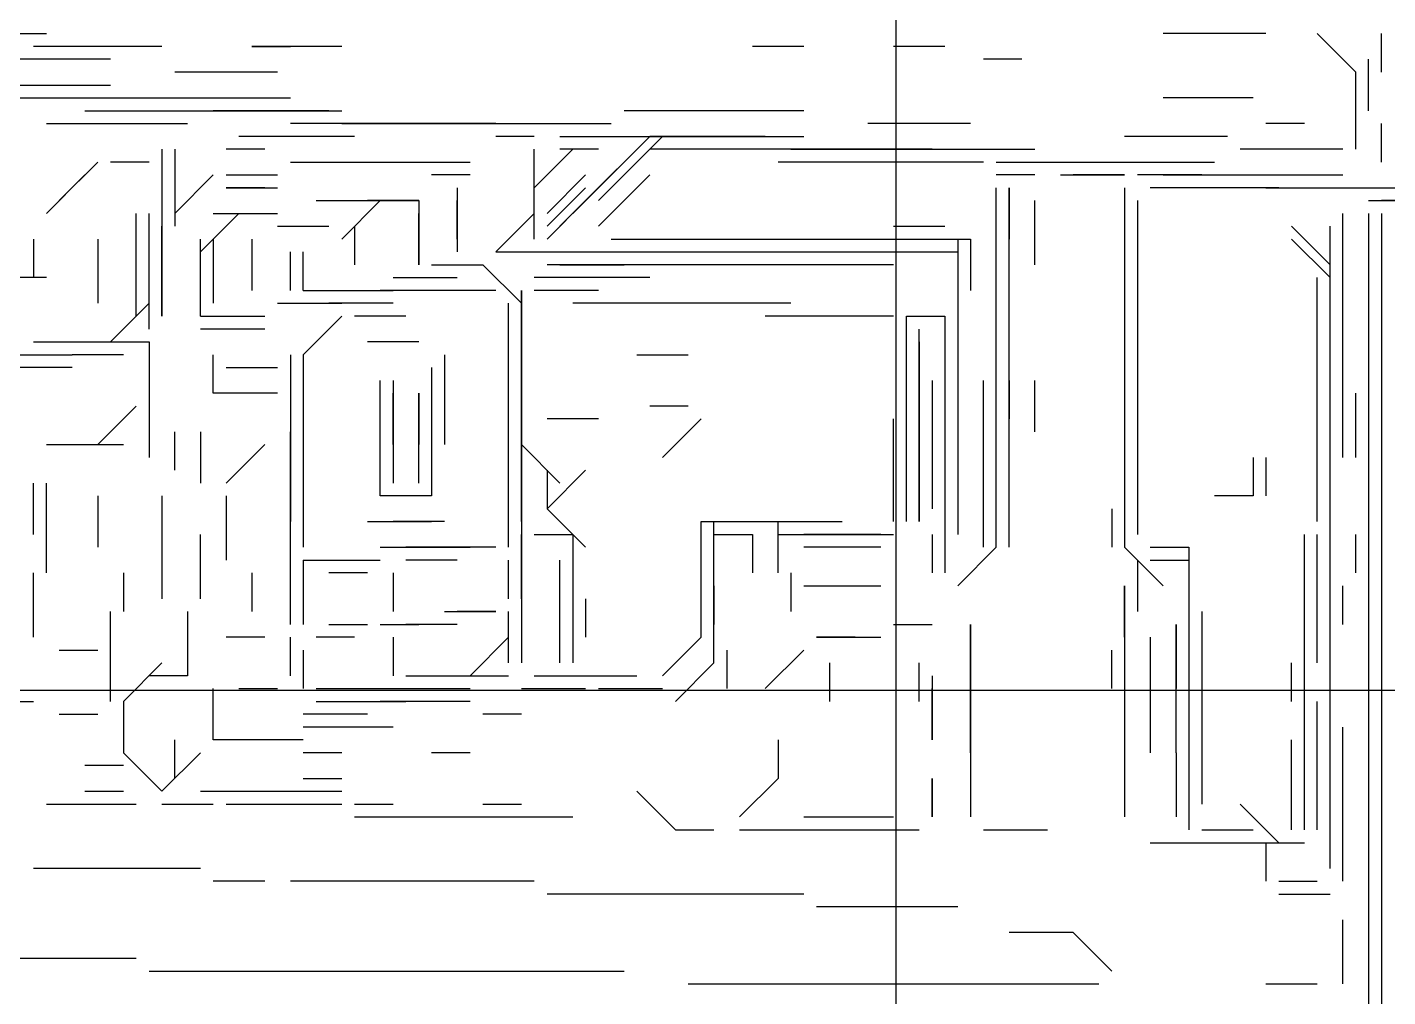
# Model space of a CAD drawing. Extents: x 34 to 168, y 38 to 138.
# Drawn here: x 83.72 to 101.38, y 64.02 to 76.6 of the extents above; entities that cross this region are included whole.
import ezdxf

# ---------------------------------------------------------------- set-up
doc = ezdxf.new("R2010")
doc.units = 0
doc.layers.add('STRUCTURE', color=1, linetype='CONTINUOUS')

msp = doc.modelspace()

# ---------------------------------------------------------------- linework, layer by layer
for p, q in [((83.467, 76.5203), (83.967, 76.5203)), ((99.8003, 76.5203), (98.467, 76.5203)), ((100.967, 76.0203), (100.467, 76.5203)), ((101.3003, 76.0203), (101.3003, 76.5203)), ((85.467, 76.3536), (83.8003, 76.3536)), ((87.8003, 76.3536), (86.6337, 76.3536)), ((86.6337, 76.3536), (87.1337, 76.3536)), ((93.8003, 76.3536), (93.1337, 76.3536)), ((93.8003, 76.3536), (93.1337, 76.3536)), ((93.8003, 76.3536), (93.1337, 76.3536)), ((93.8003, 76.3536), (93.1337, 76.3536)), ((93.8003, 76.3536), (93.1337, 76.3536)), ((93.8003, 76.3536), (93.1337, 76.3536)), ((95.6337, 76.3536), (94.967, 76.3536)), ((95.6337, 76.3536), (94.967, 76.3536)), ((95.6337, 76.3536), (94.967, 76.3536)), ((95.6337, 76.3536), (94.967, 76.3536)), ((95.6337, 76.3536), (94.967, 76.3536)), ((95.6337, 76.3536), (94.967, 76.3536)), ((84.8003, 76.187), (82.467, 76.187)), ((96.6337, 76.187), (96.1337, 76.187)), ((96.6337, 76.187), (96.1337, 76.187)), ((96.6337, 76.187), (96.1337, 76.187)), ((96.6337, 76.187), (96.1337, 76.187)), ((96.6337, 76.187), (96.1337, 76.187)), ((96.6337, 76.187), (96.1337, 76.187)), ((101.1337, 75.5203), (101.1337, 76.187)), ((101.1337, 75.5203), (101.1337, 76.187)), ((86.967, 76.0203), (85.6337, 76.0203)), ((100.967, 75.0203), (100.967, 76.0203)), ((82.467, 75.8536), (84.8003, 75.8536)), ((82.3003, 75.687), (84.3003, 75.687)), ((82.467, 75.687), (84.467, 75.687)), ((82.467, 75.687), (84.467, 75.687)), ((82.6337, 75.687), (84.8003, 75.687)), ((82.967, 75.687), (84.967, 75.687)), ((83.3003, 75.687), (85.6337, 75.687)), ((83.3003, 75.687), (85.6337, 75.687)), ((83.3003, 75.687), (85.6337, 75.687)), ((83.3003, 75.687), (85.6337, 75.687)), ((83.3003, 75.687), (85.6337, 75.687)), ((83.3003, 75.687), (85.6337, 75.687)), ((83.967, 75.687), (87.1337, 75.687)), ((85.6337, 75.687), (86.967, 75.687)), ((99.6337, 75.687), (98.467, 75.687)), ((99.6337, 75.687), (98.467, 75.687)), ((99.6337, 75.687), (98.467, 75.687)), ((99.6337, 75.687), (98.467, 75.687)), ((99.6337, 75.687), (98.467, 75.687)), ((99.6337, 75.687), (98.467, 75.687)), ((84.467, 75.5203), (86.967, 75.5203)), ((84.6337, 75.5203), (87.1337, 75.5203)), ((84.6337, 75.5203), (87.1337, 75.5203)), ((84.967, 75.5203), (87.1337, 75.5203)), ((85.1337, 75.5203), (87.6337, 75.5203)), ((85.8003, 75.5203), (86.3003, 75.5203)), ((85.8003, 75.5203), (86.3003, 75.5203)), ((85.8003, 75.5203), (86.3003, 75.5203)), ((85.8003, 75.5203), (86.3003, 75.5203)), ((85.8003, 75.5203), (86.3003, 75.5203)), ((85.8003, 75.5203), (86.3003, 75.5203)), ((86.967, 75.5203), (86.1337, 75.5203)), ((87.1337, 75.5203), (86.1337, 75.5203)), ((86.967, 75.5203), (86.1337, 75.5203)), ((87.1337, 75.5203), (86.1337, 75.5203)), ((87.1337, 75.5203), (86.1337, 75.5203)), ((87.6337, 75.5203), (86.1337, 75.5203)), ((87.1337, 75.5203), (86.1337, 75.5203)), ((86.967, 75.5203), (86.1337, 75.5203)), ((86.967, 75.5203), (86.1337, 75.5203)), ((87.1337, 75.5203), (86.1337, 75.5203)), ((86.8003, 75.5203), (86.3003, 75.5203)), ((86.6337, 75.5203), (87.6337, 75.5203)), ((86.6337, 75.5203), (87.6337, 75.5203)), ((86.6337, 75.5203), (87.6337, 75.5203)), ((86.6337, 75.5203), (87.6337, 75.5203)), ((86.6337, 75.5203), (87.6337, 75.5203)), ((86.6337, 75.5203), (87.6337, 75.5203)), ((87.3003, 75.5203), (87.8003, 75.5203)), ((92.967, 75.5203), (91.467, 75.5203)), ((93.8003, 75.5203), (92.1337, 75.5203)), ((83.967, 75.3536), (85.8003, 75.3536)), ((89.467, 75.3536), (87.1337, 75.3536)), ((89.3003, 75.3536), (87.1337, 75.3536)), ((89.6337, 75.3536), (87.3003, 75.3536)), ((89.6337, 75.3536), (87.3003, 75.3536)), ((89.6337, 75.3536), (87.3003, 75.3536)), ((87.8003, 75.3536), (91.3003, 75.3536)), ((87.8003, 75.3536), (91.3003, 75.3536)), ((87.8003, 75.3536), (91.3003, 75.3536)), ((89.6337, 75.3536), (87.8003, 75.3536)), ((87.8003, 75.3536), (91.1337, 75.3536)), ((89.8003, 75.3536), (87.8003, 75.3536)), ((87.8003, 75.3536), (91.3003, 75.3536)), ((87.8003, 75.3536), (91.3003, 75.3536)), ((87.8003, 75.3536), (91.3003, 75.3536)), ((89.6337, 75.3536), (87.8003, 75.3536)), ((89.8003, 75.3536), (87.967, 75.3536)), ((87.967, 75.3536), (90.467, 75.3536)), ((89.8003, 75.3536), (87.967, 75.3536)), ((87.967, 75.3536), (90.6337, 75.3536)), ((89.8003, 75.3536), (87.967, 75.3536)), ((87.967, 75.3536), (90.467, 75.3536)), ((88.1337, 75.3536), (89.8003, 75.3536)), ((89.8003, 75.3536), (88.3003, 75.3536)), ((88.3003, 75.3536), (90.3003, 75.3536)), ((95.967, 75.3536), (94.6337, 75.3536)), ((95.8003, 75.3536), (95.1337, 75.3536)), ((100.3003, 75.3536), (99.8003, 75.3536)), ((100.3003, 75.3536), (99.8003, 75.3536)), ((100.3003, 75.3536), (99.8003, 75.3536)), ((100.3003, 75.3536), (99.8003, 75.3536)), ((100.3003, 75.3536), (99.8003, 75.3536)), ((100.3003, 75.3536), (99.8003, 75.3536)), ((101.3003, 74.8536), (101.3003, 75.3536)), ((86.967, 75.187), (86.467, 75.187)), ((87.967, 75.187), (86.967, 75.187)), ((90.3003, 75.187), (89.8003, 75.187)), ((90.6337, 75.187), (93.3003, 75.187)), ((90.6337, 75.187), (93.467, 75.187)), ((90.6337, 75.187), (93.467, 75.187)), ((91.8003, 75.187), (90.8003, 74.187)), ((91.8003, 75.187), (90.967, 74.3536)), ((91.8003, 75.187), (90.967, 74.3536)), ((91.8003, 75.187), (90.967, 74.3536)), ((91.8003, 75.187), (91.1337, 74.5203)), ((91.967, 75.187), (91.1337, 74.3536)), ((91.3003, 75.187), (93.6337, 75.187)), ((91.3003, 75.187), (93.6337, 75.187)), ((91.467, 75.187), (93.8003, 75.187)), ((91.467, 75.187), (93.8003, 75.187)), ((91.467, 75.187), (93.8003, 75.187)), ((91.467, 75.187), (93.8003, 75.187)), ((91.467, 75.187), (93.8003, 75.187)), ((91.467, 75.187), (93.8003, 75.187)), ((91.467, 75.187), (93.8003, 75.187)), ((91.467, 75.187), (92.967, 75.187)), ((93.3003, 75.187), (91.8003, 75.187)), ((93.3003, 75.187), (91.8003, 75.187)), ((93.3003, 75.187), (91.8003, 75.187)), ((93.1337, 75.187), (91.8003, 75.187)), ((93.3003, 75.187), (91.8003, 75.187)), ((92.8003, 75.187), (91.967, 75.187)), ((92.8003, 75.187), (91.967, 75.187)), ((92.6337, 75.187), (91.967, 75.187)), ((99.3003, 75.187), (97.967, 75.187)), ((98.967, 75.187), (98.467, 75.187)), ((85.467, 75.0203), (85.467, 72.8536)), ((85.467, 75.0203), (85.467, 74.187)), ((85.467, 75.0203), (85.467, 72.8536)), ((85.467, 75.0203), (85.467, 72.8536)), ((85.467, 75.0203), (85.467, 72.8536)), ((85.467, 75.0203), (85.467, 73.0203)), ((85.467, 75.0203), (85.467, 73.0203)), ((85.467, 75.0203), (85.467, 74.187)), ((85.6337, 75.0203), (85.6337, 74.0203)), ((86.8003, 75.0203), (86.3003, 75.0203)), ((90.3003, 74.187), (90.3003, 75.0203)), ((90.8003, 75.0203), (90.3003, 74.5203)), ((90.3003, 74.0203), (90.3003, 75.0203)), ((90.8003, 75.0203), (90.3003, 74.5203)), ((91.1337, 75.0203), (90.6337, 75.0203)), ((91.8003, 75.0203), (91.1337, 74.3536)), ((91.8003, 75.0203), (91.1337, 74.3536)), ((94.1337, 75.0203), (91.8003, 75.0203)), ((93.1337, 75.0203), (92.1337, 75.0203)), ((94.8003, 75.0203), (92.8003, 75.0203)), ((94.967, 75.0203), (92.967, 75.0203)), ((94.967, 75.0203), (92.967, 75.0203)), ((94.967, 75.0203), (92.967, 75.0203)), ((95.1337, 75.0203), (93.3003, 75.0203)), ((95.3003, 75.0203), (93.467, 75.0203)), ((95.3003, 75.0203), (93.467, 75.0203)), ((95.3003, 75.0203), (93.467, 75.0203)), ((95.467, 75.0203), (93.6337, 75.0203)), ((93.6337, 75.0203), (96.1337, 75.0203)), ((93.6337, 75.0203), (96.3003, 75.0203)), ((93.6337, 75.0203), (96.3003, 75.0203)), ((93.8003, 75.0203), (96.467, 75.0203)), ((93.8003, 75.0203), (96.8003, 75.0203)), ((93.967, 75.0203), (96.8003, 75.0203)), ((93.967, 75.0203), (96.8003, 75.0203)), ((93.967, 75.0203), (96.8003, 75.0203)), ((93.967, 75.0203), (96.8003, 75.0203)), ((93.967, 75.0203), (96.8003, 75.0203)), ((93.967, 75.0203), (96.8003, 75.0203)), ((94.1337, 75.0203), (96.8003, 75.0203)), ((94.6337, 75.0203), (95.967, 75.0203)), ((100.6337, 75.0203), (99.467, 75.0203)), ((100.1337, 75.0203), (99.6337, 75.0203)), ((100.8003, 75.0203), (100.1337, 75.0203)), ((100.8003, 75.0203), (100.1337, 75.0203)), ((100.8003, 75.0203), (100.1337, 75.0203)), ((100.8003, 75.0203), (100.1337, 75.0203)), ((100.8003, 75.0203), (100.1337, 75.0203)), ((100.8003, 75.0203), (100.1337, 75.0203)), ((84.6337, 74.8536), (84.1337, 74.3536)), ((85.3003, 74.8536), (84.8003, 74.8536)), ((87.1337, 74.8536), (88.1337, 74.8536)), ((87.3003, 74.8536), (88.8003, 74.8536)), ((88.467, 74.8536), (88.967, 74.8536)), ((88.8003, 74.8536), (89.467, 74.8536)), ((88.8003, 74.8536), (89.467, 74.8536)), ((88.8003, 74.8536), (89.467, 74.8536)), ((88.8003, 74.8536), (89.467, 74.8536)), ((88.8003, 74.8536), (89.467, 74.8536)), ((88.8003, 74.8536), (89.467, 74.8536)), ((88.8003, 74.8536), (89.467, 74.8536)), ((88.8003, 74.8536), (89.467, 74.8536)), ((90.3003, 74.3536), (90.3003, 74.8536)), ((90.3003, 74.0203), (90.3003, 74.8536)), ((90.3003, 74.187), (90.3003, 74.8536)), ((90.3003, 74.3536), (90.3003, 74.8536)), ((90.3003, 74.0203), (90.3003, 74.8536)), ((90.3003, 74.0203), (90.3003, 74.8536)), ((90.3003, 74.0203), (90.3003, 74.8536)), ((90.3003, 73.8536), (90.3003, 74.8536)), ((90.3003, 74.3536), (90.3003, 74.8536)), ((95.467, 74.8536), (93.467, 74.8536)), ((95.967, 74.8536), (94.467, 74.8536)), ((95.967, 74.8536), (94.967, 74.8536)), ((96.1337, 74.8536), (95.1337, 74.8536)), ((96.1337, 74.8536), (95.1337, 74.8536)), ((96.1337, 74.8536), (95.1337, 74.8536)), ((96.1337, 74.8536), (95.3003, 74.8536)), ((96.1337, 74.8536), (95.467, 74.8536)), ((96.1337, 74.8536), (95.467, 74.8536)), ((96.1337, 74.8536), (95.467, 74.8536)), ((96.1337, 74.8536), (95.6337, 74.8536)), ((96.3003, 74.8536), (98.3003, 74.8536)), ((96.467, 74.8536), (98.467, 74.8536)), ((96.467, 74.8536), (98.467, 74.8536)), ((96.6337, 74.8536), (98.6337, 74.8536)), ((96.967, 74.8536), (98.967, 74.8536)), ((96.967, 74.8536), (98.967, 74.8536)), ((96.967, 74.8536), (98.967, 74.8536)), ((96.967, 74.8536), (98.8003, 74.8536)), ((96.967, 74.8536), (98.967, 74.8536)), ((96.967, 74.8536), (98.967, 74.8536)), ((96.967, 74.8536), (98.967, 74.8536)), ((97.3003, 74.8536), (99.1337, 74.8536)), ((98.467, 74.8536), (98.967, 74.8536)), ((84.467, 74.687), (83.967, 74.187)), ((84.467, 74.687), (83.967, 74.187)), ((84.467, 74.687), (83.967, 74.187)), ((86.1337, 74.687), (85.6337, 74.187)), ((86.3003, 74.687), (86.967, 74.687)), ((89.467, 74.687), (88.967, 74.687)), ((90.467, 74.187), (90.967, 74.687)), ((90.467, 74.187), (90.967, 74.687)), ((91.8003, 74.687), (91.1337, 74.0203)), ((96.8003, 74.687), (96.3003, 74.687)), ((97.1337, 74.687), (97.967, 74.687)), ((97.967, 74.687), (97.3003, 74.687)), ((98.967, 74.687), (98.1337, 74.687)), ((98.8003, 74.687), (98.3003, 74.687)), ((98.8003, 74.687), (98.3003, 74.687)), ((98.467, 74.687), (99.6337, 74.687)), ((98.6337, 74.687), (99.8003, 74.687)), ((98.6337, 74.687), (99.8003, 74.687)), ((98.8003, 74.687), (100.1337, 74.687)), ((98.967, 74.687), (100.3003, 74.687)), ((99.1337, 74.687), (100.8003, 74.687)), ((99.1337, 74.687), (100.8003, 74.687)), ((99.1337, 74.687), (100.8003, 74.687)), ((99.1337, 74.687), (100.8003, 74.687)), ((99.1337, 74.687), (100.8003, 74.687)), ((99.1337, 74.687), (100.8003, 74.687)), ((99.3003, 74.687), (100.6337, 74.687)), ((99.6337, 74.687), (100.1337, 74.687)), ((86.3003, 74.5203), (86.967, 74.5203)), ((86.8003, 74.5203), (86.3003, 74.5203)), ((89.3003, 74.5203), (89.3003, 74.0203)), ((89.3003, 74.5203), (89.3003, 74.0203)), ((89.3003, 74.5203), (89.3003, 74.0203)), ((90.967, 74.5203), (90.467, 74.0203)), ((91.1337, 74.5203), (90.6337, 74.0203)), ((91.1337, 74.5203), (90.6337, 74.0203)), ((96.3003, 73.8536), (96.3003, 74.5203)), ((96.3003, 73.187), (96.3003, 74.5203)), ((96.467, 70.5203), (96.467, 74.5203)), ((96.467, 74.5203), (96.467, 73.8536)), ((96.467, 72.8536), (96.467, 74.5203)), ((96.467, 73.5203), (96.467, 74.5203)), ((96.467, 70.5203), (96.467, 74.5203)), ((96.467, 74.5203), (96.467, 73.8536)), ((97.967, 74.5203), (97.967, 69.8536)), ((99.6337, 74.5203), (98.3003, 74.5203)), ((99.6337, 74.5203), (98.3003, 74.5203)), ((99.8003, 74.5203), (98.6337, 74.5203)), ((99.8003, 74.5203), (98.6337, 74.5203)), ((99.8003, 74.5203), (98.6337, 74.5203)), ((99.8003, 74.5203), (98.6337, 74.5203)), ((99.8003, 74.5203), (98.8003, 74.5203)), ((99.967, 74.5203), (99.1337, 74.5203)), ((99.967, 74.5203), (99.1337, 74.5203)), ((99.967, 74.5203), (99.3003, 74.5203)), ((99.8003, 74.5203), (101.8003, 74.5203)), ((99.967, 74.5203), (100.967, 74.5203)), ((99.967, 74.5203), (100.967, 74.5203)), ((87.467, 74.3536), (88.8003, 74.3536)), ((87.467, 74.3536), (88.6337, 74.3536)), ((87.467, 74.3536), (88.8003, 74.3536)), ((87.467, 74.3536), (88.8003, 74.3536)), ((87.467, 74.3536), (88.8003, 74.3536)), ((87.467, 74.3536), (88.8003, 74.3536)), ((87.467, 74.3536), (88.8003, 74.3536)), ((87.6337, 74.3536), (88.8003, 74.3536)), ((87.6337, 74.3536), (88.8003, 74.3536)), ((87.6337, 74.3536), (88.8003, 74.3536)), ((88.3003, 74.3536), (87.8003, 73.8536)), ((88.3003, 74.3536), (87.8003, 73.8536)), ((88.8003, 74.3536), (88.1337, 74.3536)), ((88.8003, 74.3536), (88.3003, 74.3536)), ((88.8003, 74.3536), (88.3003, 74.3536)), ((88.8003, 74.3536), (88.8003, 73.687)), ((89.3003, 74.3536), (89.3003, 73.8536)), ((89.3003, 74.3536), (89.3003, 73.687)), ((89.3003, 74.3536), (89.3003, 73.8536)), ((89.3003, 74.3536), (89.3003, 73.8536)), ((89.3003, 73.8536), (89.3003, 74.3536)), ((89.3003, 74.3536), (89.3003, 73.8536)), ((89.3003, 74.3536), (89.3003, 73.687)), ((89.3003, 74.3536), (89.3003, 73.687)), ((90.967, 74.3536), (90.467, 73.8536)), ((96.3003, 72.187), (96.3003, 74.3536)), ((96.8003, 73.8536), (96.8003, 74.3536)), ((96.8003, 73.8536), (96.8003, 74.3536)), ((97.967, 74.3536), (97.967, 70.0203)), ((97.967, 74.3536), (97.967, 69.8536)), ((97.967, 74.3536), (97.967, 69.8536)), ((97.967, 74.3536), (97.967, 70.0203)), ((97.967, 74.3536), (97.967, 70.0203)), ((97.967, 74.3536), (97.967, 69.8536)), ((98.1337, 74.3536), (98.1337, 70.0203)), ((98.1337, 74.3536), (98.1337, 70.187)), ((101.1337, 74.3536), (101.8003, 74.3536)), ((101.8003, 74.3536), (101.3003, 74.3536)), ((85.1337, 72.8536), (85.1337, 74.187)), ((85.1337, 72.8536), (85.1337, 74.187)), ((85.3003, 73.0203), (85.3003, 74.187)), ((85.3003, 73.5203), (85.3003, 74.187)), ((85.3003, 73.0203), (85.3003, 74.187)), ((85.3003, 73.0203), (85.3003, 74.187)), ((85.3003, 73.0203), (85.3003, 74.187)), ((85.967, 73.687), (86.467, 74.187)), ((85.967, 73.687), (86.467, 74.187)), ((86.1337, 74.187), (86.8003, 74.187)), ((86.3003, 74.187), (86.967, 74.187)), ((88.8003, 73.687), (88.8003, 74.187)), ((88.8003, 74.187), (88.8003, 73.5203)), ((88.8003, 73.5203), (88.8003, 74.187)), ((88.8003, 73.5203), (88.8003, 74.187)), ((88.8003, 73.5203), (88.8003, 74.187)), ((89.8003, 73.687), (90.3003, 74.187)), ((96.8003, 73.5203), (96.8003, 74.187)), ((98.1337, 74.187), (98.1337, 72.8536)), ((100.8003, 72.0203), (100.8003, 74.187)), ((101.1337, 74.187), (101.1337, 55.687)), ((101.3003, 74.187), (101.3003, 73.0203)), ((101.3003, 74.187), (101.3003, 70.5203)), ((101.3003, 74.187), (101.3003, 70.687)), ((101.3003, 74.187), (101.3003, 72.687)), ((101.3003, 74.187), (101.3003, 70.5203)), ((83.8003, 73.8536), (83.8003, 73.3536)), ((84.6337, 73.8536), (84.6337, 73.0203)), ((85.467, 73.3536), (85.467, 74.0203)), ((85.467, 73.8536), (85.467, 72.8536)), ((85.467, 73.8536), (85.467, 73.0203)), ((85.467, 73.3536), (85.467, 73.8536)), ((85.467, 73.8536), (85.467, 72.8536)), ((85.467, 73.3536), (85.467, 73.8536)), ((85.467, 73.8536), (85.467, 72.8536)), ((85.967, 72.8536), (85.967, 73.8536)), ((85.967, 73.0203), (85.967, 73.8536)), ((85.967, 72.8536), (85.967, 73.8536)), ((85.967, 72.8536), (85.967, 73.8536)), ((85.967, 73.0203), (85.967, 73.8536)), ((86.1337, 73.8536), (86.1337, 73.0203)), ((86.6337, 73.8536), (86.6337, 73.187)), ((86.6337, 73.8536), (86.6337, 73.187)), ((86.6337, 73.8536), (86.6337, 73.187)), ((86.6337, 73.8536), (86.6337, 73.187)), ((86.967, 74.0203), (87.6337, 74.0203)), ((86.967, 74.0203), (87.467, 74.0203)), ((86.967, 74.0203), (87.467, 74.0203)), ((86.967, 74.0203), (87.467, 74.0203)), ((86.967, 74.0203), (87.467, 74.0203)), ((86.967, 74.0203), (87.6337, 74.0203)), ((86.967, 74.0203), (87.467, 74.0203)), ((86.967, 74.0203), (87.467, 74.0203)), ((86.967, 74.0203), (87.467, 74.0203)), ((87.967, 74.0203), (87.967, 73.5203)), ((87.967, 74.0203), (87.967, 73.5203)), ((91.3003, 73.8536), (94.8003, 73.8536)), ((93.967, 73.8536), (95.967, 73.8536)), ((94.967, 74.0203), (95.6337, 74.0203)), ((94.967, 73.8536), (95.967, 73.8536)), ((95.1337, 73.8536), (95.8003, 73.8536)), ((95.1337, 73.8536), (95.8003, 73.8536)), ((95.1337, 73.8536), (95.8003, 73.8536)), ((95.8003, 73.8536), (95.8003, 73.0203)), ((95.967, 73.8536), (95.967, 73.187)), ((100.6337, 73.5203), (100.1337, 74.0203)), ((100.6337, 73.3536), (100.1337, 73.8536)), ((100.6337, 72.187), (100.6337, 74.0203)), ((100.6337, 65.687), (100.6337, 74.0203)), ((100.6337, 65.687), (100.6337, 74.0203)), ((85.467, 72.8536), (85.467, 73.687)), ((85.967, 72.8536), (85.967, 73.687)), ((85.967, 72.8536), (85.967, 73.687)), ((86.1337, 73.687), (86.1337, 73.187)), ((86.1337, 73.687), (86.1337, 73.187)), ((86.1337, 73.687), (86.1337, 73.187)), ((87.1337, 73.187), (87.1337, 73.687)), ((87.3003, 73.187), (87.3003, 73.687)), ((87.3003, 73.187), (87.3003, 73.687)), ((87.3003, 73.187), (87.3003, 73.687)), ((87.3003, 73.187), (87.3003, 73.687)), ((89.8003, 73.687), (94.967, 73.687)), ((89.8003, 73.687), (95.8003, 73.687)), ((89.8003, 73.687), (95.6337, 73.687)), ((89.8003, 73.687), (95.1337, 73.687)), ((89.8003, 73.687), (94.967, 73.687)), ((89.8003, 73.687), (95.8003, 73.687)), ((89.967, 73.687), (90.467, 73.687)), ((90.467, 73.687), (94.967, 73.687)), ((90.467, 73.687), (94.467, 73.687)), ((90.6337, 73.687), (93.8003, 73.687)), ((92.467, 73.687), (92.967, 73.687)), ((93.467, 73.687), (94.3003, 73.687)), ((94.6337, 73.687), (95.8003, 73.687)), ((96.3003, 70.3536), (96.3003, 73.687)), ((96.3003, 70.3536), (96.3003, 73.687)), ((100.6337, 68.3536), (100.6337, 73.687)), ((85.1337, 73.0203), (85.1337, 73.5203)), ((88.967, 73.5203), (89.6337, 73.5203)), ((88.967, 73.5203), (89.6337, 73.5203)), ((89.1337, 73.5203), (89.6337, 73.5203)), ((90.1337, 73.0203), (89.6337, 73.5203)), ((90.1337, 73.0203), (89.6337, 73.5203)), ((94.6337, 73.5203), (90.467, 73.5203)), ((90.6337, 73.5203), (91.467, 73.5203)), ((94.967, 73.5203), (90.6337, 73.5203)), ((94.967, 73.5203), (90.6337, 73.5203)), ((92.6337, 73.5203), (91.3003, 73.5203)), ((94.3003, 73.5203), (92.967, 73.5203)), ((94.3003, 73.5203), (92.967, 73.5203)), ((95.8003, 73.5203), (95.8003, 72.0203)), ((100.6337, 70.187), (100.6337, 73.5203)), ((100.6337, 70.187), (100.6337, 73.5203)), ((100.6337, 70.187), (100.6337, 73.5203)), ((83.967, 73.3536), (83.467, 73.3536)), ((85.3003, 72.8536), (85.3003, 73.3536)), ((88.467, 73.3536), (89.1337, 73.3536)), ((88.467, 73.3536), (89.1337, 73.3536)), ((88.467, 73.3536), (89.1337, 73.3536)), ((88.6337, 73.3536), (89.3003, 73.3536)), ((91.1337, 73.3536), (90.3003, 73.3536)), ((91.8003, 73.3536), (90.6337, 73.3536)), ((95.8003, 73.3536), (95.8003, 70.8536)), ((95.8003, 73.3536), (95.8003, 70.8536)), ((100.467, 70.187), (100.467, 73.3536)), ((100.6337, 70.3536), (100.6337, 73.3536)), ((100.6337, 70.5203), (100.6337, 73.3536)), ((85.3003, 72.687), (85.3003, 73.187)), ((87.3003, 73.187), (88.3003, 73.187)), ((87.3003, 73.187), (88.3003, 73.187)), ((87.3003, 73.187), (88.3003, 73.187)), ((87.467, 73.187), (88.3003, 73.187)), ((87.467, 73.187), (88.3003, 73.187)), ((87.6337, 73.187), (88.3003, 73.187)), ((87.6337, 73.187), (88.3003, 73.187)), ((87.6337, 73.187), (88.3003, 73.187)), ((87.8003, 73.187), (88.3003, 73.187)), ((87.967, 73.187), (88.467, 73.187)), ((89.1337, 73.187), (88.3003, 73.187)), ((89.3003, 73.187), (88.467, 73.187)), ((89.467, 73.187), (88.467, 73.187)), ((89.3003, 73.187), (88.467, 73.187)), ((89.6337, 73.187), (88.6337, 73.187)), ((89.8003, 73.187), (89.3003, 73.187)), ((89.8003, 73.187), (89.3003, 73.187)), ((90.1337, 70.8536), (90.1337, 73.187)), ((90.1337, 73.187), (90.1337, 68.3536)), ((90.1337, 73.187), (90.1337, 68.3536)), ((90.1337, 73.187), (90.1337, 70.187)), ((90.1337, 73.187), (90.1337, 68.3536)), ((91.1337, 73.187), (90.3003, 73.187)), ((91.1337, 73.187), (90.3003, 73.187)), ((91.1337, 73.187), (90.3003, 73.187)), ((84.8003, 72.5203), (85.3003, 73.0203)), ((84.8003, 72.5203), (85.3003, 73.0203)), ((86.967, 73.0203), (87.8003, 73.0203)), ((86.967, 73.0203), (87.467, 73.0203)), ((86.967, 73.0203), (87.467, 73.0203)), ((88.1337, 73.0203), (87.6337, 73.0203)), ((88.3003, 73.0203), (87.6337, 73.0203)), ((88.3003, 73.0203), (87.6337, 73.0203)), ((88.467, 73.0203), (87.6337, 73.0203)), ((88.3003, 73.0203), (87.6337, 73.0203)), ((88.467, 73.0203), (87.967, 73.0203)), ((88.467, 73.0203), (87.967, 73.0203)), ((89.967, 70.187), (89.967, 73.0203)), ((89.967, 70.187), (89.967, 73.0203)), ((89.967, 70.187), (89.967, 73.0203)), ((90.1337, 73.0203), (90.1337, 72.187)), ((90.1337, 73.0203), (90.1337, 70.187)), ((90.1337, 71.0203), (90.1337, 73.0203)), ((90.1337, 73.0203), (90.1337, 70.187)), ((90.1337, 73.0203), (90.1337, 70.187)), ((90.1337, 73.0203), (90.1337, 71.0203)), ((90.1337, 73.0203), (90.1337, 71.187)), ((90.1337, 71.0203), (90.1337, 73.0203)), ((92.8003, 73.0203), (90.8003, 73.0203)), ((93.467, 73.0203), (91.467, 73.0203)), ((92.467, 73.0203), (91.6337, 73.0203)), ((92.467, 73.0203), (91.6337, 73.0203)), ((93.6337, 73.0203), (92.8003, 73.0203)), ((93.6337, 73.0203), (92.8003, 73.0203)), ((85.967, 72.8536), (86.8003, 72.8536)), ((85.967, 72.8536), (86.8003, 72.8536)), ((85.967, 72.8536), (86.8003, 72.8536)), ((86.3003, 72.8536), (86.8003, 72.8536)), ((87.8003, 72.8536), (87.3003, 72.3536)), ((88.6337, 72.8536), (87.967, 72.8536)), ((89.967, 70.187), (89.967, 72.8536)), ((90.1337, 72.187), (90.1337, 72.8536)), ((90.1337, 72.8536), (90.1337, 71.5203)), ((90.1337, 71.187), (90.1337, 72.8536)), ((93.8003, 72.8536), (93.3003, 72.8536)), ((94.467, 72.8536), (93.6337, 72.8536)), ((94.6337, 72.8536), (93.8003, 72.8536)), ((94.6337, 72.8536), (93.8003, 72.8536)), ((94.967, 72.8536), (94.467, 72.8536)), ((95.1337, 72.8536), (95.6337, 72.8536)), ((95.1337, 70.187), (95.1337, 72.8536)), ((95.1337, 72.8536), (95.6337, 72.8536)), ((95.1337, 70.187), (95.1337, 72.8536)), ((95.1337, 72.8536), (95.6337, 72.8536)), ((95.6337, 72.8536), (95.6337, 72.187)), ((95.6337, 72.8536), (95.6337, 71.5203)), ((95.6337, 72.8536), (95.6337, 71.5203)), ((86.8003, 72.687), (85.967, 72.687)), ((89.967, 70.5203), (89.967, 72.687)), ((90.1337, 72.187), (90.1337, 72.687)), ((95.1337, 70.187), (95.1337, 72.687)), ((95.1337, 71.0203), (95.1337, 72.687)), ((95.1337, 70.187), (95.1337, 72.687)), ((95.1337, 70.5203), (95.1337, 72.687)), ((95.1337, 71.0203), (95.1337, 72.687)), ((95.3003, 70.187), (95.3003, 72.687)), ((95.8003, 72.687), (95.8003, 70.0203)), ((96.3003, 69.8536), (96.3003, 72.687)), ((96.3003, 69.8536), (96.3003, 72.687)), ((96.467, 71.5203), (96.467, 72.687)), ((101.3003, 72.687), (101.3003, 72.0203)), ((83.8003, 72.5203), (84.3003, 72.5203)), ((83.967, 72.5203), (84.467, 72.5203)), ((84.1337, 72.5203), (84.6337, 72.5203)), ((84.3003, 72.5203), (84.967, 72.5203)), ((84.3003, 72.5203), (84.8003, 72.5203)), ((84.3003, 72.5203), (84.967, 72.5203)), ((84.3003, 72.5203), (84.967, 72.5203)), ((84.3003, 72.5203), (84.8003, 72.5203)), ((84.3003, 72.5203), (84.8003, 72.5203)), ((84.467, 72.5203), (85.1337, 72.5203)), ((84.467, 72.5203), (85.3003, 72.5203)), ((84.467, 72.5203), (85.1337, 72.5203)), ((84.467, 72.5203), (85.3003, 72.5203)), ((85.3003, 72.5203), (85.3003, 71.0203)), ((85.3003, 72.5203), (85.3003, 71.0203)), ((88.8003, 72.5203), (88.1337, 72.5203)), ((95.3003, 72.5203), (95.3003, 70.187)), ((95.6337, 72.5203), (95.6337, 69.5203)), ((83.1337, 72.3536), (83.8003, 72.3536)), ((83.467, 72.3536), (83.967, 72.3536)), ((83.6337, 72.3536), (84.1337, 72.3536)), ((83.8003, 72.3536), (84.3003, 72.3536)), ((84.967, 72.3536), (84.3003, 72.3536)), ((84.967, 72.3536), (84.3003, 72.3536)), ((84.967, 72.3536), (84.3003, 72.3536)), ((86.1337, 71.8536), (86.1337, 72.3536)), ((86.1337, 71.8536), (86.1337, 72.3536)), ((87.1337, 72.3536), (87.1337, 71.687)), ((87.1337, 72.3536), (87.1337, 71.687)), ((87.3003, 72.3536), (87.3003, 69.8536)), ((89.1337, 72.3536), (89.1337, 71.187)), ((91.6337, 72.3536), (92.3003, 72.3536)), ((84.1337, 72.187), (83.467, 72.187)), ((84.1337, 72.187), (83.6337, 72.187)), ((84.3003, 72.187), (83.6337, 72.187)), ((84.1337, 72.187), (83.6337, 72.187)), ((86.3003, 72.187), (86.967, 72.187)), ((87.1337, 72.187), (87.1337, 71.5203)), ((87.3003, 72.187), (87.3003, 69.8536)), ((88.967, 72.187), (88.967, 70.687)), ((88.967, 72.187), (88.967, 70.687)), ((88.967, 72.187), (88.967, 70.687)), ((88.967, 72.187), (88.967, 70.5203)), ((88.967, 72.187), (88.967, 70.5203)), ((97.967, 72.187), (97.967, 70.8536)), ((101.3003, 72.187), (101.3003, 71.187)), ((88.3003, 70.5203), (88.3003, 72.0203)), ((88.3003, 70.5203), (88.3003, 72.0203)), ((88.3003, 70.5203), (88.3003, 72.0203)), ((88.3003, 70.5203), (88.3003, 72.0203)), ((88.3003, 70.5203), (88.3003, 72.0203)), ((88.467, 72.0203), (88.467, 70.687)), ((88.467, 72.0203), (88.467, 70.687)), ((88.467, 72.0203), (88.467, 70.687)), ((88.967, 72.0203), (88.967, 70.687)), ((88.967, 72.0203), (88.967, 70.687)), ((88.967, 72.0203), (88.967, 70.687)), ((89.967, 70.187), (89.967, 72.0203)), ((95.467, 72.0203), (95.467, 70.3536)), ((96.1337, 69.8536), (96.1337, 72.0203)), ((96.467, 72.0203), (96.467, 71.5203)), ((96.8003, 71.3536), (96.8003, 72.0203)), ((100.8003, 71.0203), (100.8003, 72.0203)), ((86.6337, 71.8536), (86.1337, 71.8536)), ((86.967, 71.8536), (86.467, 71.8536)), ((86.967, 71.8536), (86.467, 71.8536)), ((88.3003, 70.687), (88.3003, 71.8536)), ((88.3003, 70.687), (88.3003, 71.8536)), ((88.3003, 70.687), (88.3003, 71.8536)), ((88.3003, 70.687), (88.3003, 71.8536)), ((88.467, 71.187), (88.467, 71.8536)), ((88.8003, 71.8536), (88.8003, 71.187)), ((88.8003, 70.687), (88.8003, 71.8536)), ((88.8003, 70.687), (88.8003, 71.8536)), ((88.8003, 70.687), (88.8003, 71.8536)), ((95.6337, 71.8536), (95.6337, 70.187)), ((100.967, 71.0203), (100.967, 71.8536)), ((84.6337, 71.187), (85.1337, 71.687)), ((88.467, 71.687), (88.467, 70.8536)), ((90.1337, 71.687), (90.1337, 70.187)), ((92.3003, 71.687), (91.8003, 71.687)), ((85.3003, 71.5203), (85.3003, 71.0203)), ((87.1337, 71.5203), (87.1337, 70.187)), ((87.3003, 71.5203), (87.3003, 70.187)), ((88.8003, 70.8536), (88.8003, 71.5203)), ((90.1337, 70.187), (90.1337, 71.5203)), ((91.1337, 71.5203), (90.467, 71.5203)), ((92.467, 71.5203), (91.967, 71.0203)), ((94.967, 70.687), (94.967, 71.5203)), ((85.6337, 70.8536), (85.6337, 71.3536)), ((85.6337, 70.8536), (85.6337, 71.3536)), ((85.967, 71.3536), (85.967, 70.687)), ((85.967, 71.3536), (85.967, 70.687)), ((87.1337, 69.0203), (87.1337, 71.3536)), ((87.3003, 71.3536), (87.3003, 69.8536)), ((87.3003, 71.3536), (87.3003, 69.8536)), ((88.467, 71.3536), (88.467, 70.8536)), ((83.967, 71.187), (84.467, 71.187)), ((84.1337, 71.187), (84.6337, 71.187)), ((84.3003, 71.187), (84.967, 71.187)), ((84.3003, 71.187), (84.8003, 71.187)), ((84.3003, 71.187), (84.8003, 71.187)), ((86.8003, 71.187), (86.3003, 70.687)), ((86.8003, 71.187), (86.3003, 70.687)), ((89.967, 70.187), (89.967, 71.0203)), ((90.1337, 71.187), (90.6337, 70.687)), ((96.467, 69.8536), (96.467, 71.187)), ((99.6337, 71.0203), (99.6337, 70.5203)), ((99.6337, 71.0203), (99.6337, 70.5203)), ((99.8003, 71.0203), (99.8003, 70.5203)), ((101.3003, 71.187), (101.3003, 68.5203)), ((89.967, 69.8536), (89.967, 70.8536)), ((89.967, 69.8536), (89.967, 70.8536)), ((90.467, 70.8536), (90.467, 70.3536)), ((90.467, 70.8536), (90.467, 70.3536)), ((90.967, 70.8536), (90.467, 70.3536)), ((94.967, 70.187), (94.967, 70.8536)), ((94.967, 70.187), (94.967, 70.8536)), ((100.6337, 65.687), (100.6337, 70.8536)), ((83.8003, 70.0203), (83.8003, 70.687)), ((83.967, 69.5203), (83.967, 70.687)), ((89.967, 70.187), (89.967, 70.687)), ((90.1337, 70.687), (90.1337, 70.187)), ((84.6337, 70.5203), (84.6337, 69.8536)), ((85.467, 70.5203), (85.467, 69.187)), ((85.467, 70.5203), (85.467, 69.187)), ((86.3003, 70.5203), (86.3003, 69.687)), ((88.967, 70.5203), (88.3003, 70.5203)), ((88.967, 70.5203), (88.3003, 70.5203)), ((88.967, 70.5203), (88.3003, 70.5203)), ((99.6337, 70.5203), (99.1337, 70.5203)), ((84.6337, 70.3536), (84.6337, 69.8536)), ((84.6337, 70.3536), (84.6337, 69.8536)), ((84.6337, 70.3536), (84.6337, 69.8536)), ((85.467, 70.3536), (85.467, 69.3536)), ((90.467, 70.3536), (90.967, 69.8536)), ((90.467, 70.3536), (90.967, 69.8536)), ((97.8003, 70.3536), (97.8003, 69.8536)), ((83.967, 69.687), (83.967, 70.187)), ((83.967, 69.687), (83.967, 70.187)), ((85.467, 70.187), (85.467, 69.187)), ((88.1337, 70.187), (88.967, 70.187)), ((89.1337, 70.187), (88.467, 70.187)), ((88.467, 70.187), (88.967, 70.187)), ((92.467, 68.687), (92.467, 70.187)), ((92.467, 70.187), (93.467, 70.187)), ((92.467, 68.687), (92.467, 70.187)), ((92.467, 70.187), (93.3003, 70.187)), ((92.6337, 69.687), (92.6337, 70.187)), ((92.6337, 69.687), (92.6337, 70.187)), ((93.3003, 70.187), (93.8003, 70.187)), ((93.3003, 70.187), (93.8003, 70.187)), ((93.467, 69.5203), (93.467, 70.187)), ((93.8003, 70.187), (94.3003, 70.187)), ((85.467, 70.0203), (85.467, 69.3536)), ((85.467, 70.0203), (85.467, 69.3536)), ((85.467, 70.0203), (85.467, 69.3536)), ((85.467, 70.0203), (85.467, 69.3536)), ((85.967, 69.5203), (85.967, 70.0203)), ((87.1337, 68.8536), (87.1337, 70.0203)), ((90.1337, 69.187), (90.1337, 70.0203)), ((90.3003, 70.0203), (90.8003, 70.0203)), ((90.3003, 70.0203), (90.8003, 70.0203)), ((90.3003, 70.0203), (90.8003, 70.0203)), ((90.3003, 70.0203), (90.8003, 70.0203)), ((90.8003, 70.0203), (90.8003, 69.5203)), ((92.6337, 68.3536), (92.6337, 70.0203)), ((92.6337, 70.0203), (93.1337, 70.0203)), ((93.1337, 70.0203), (93.1337, 69.5203)), ((93.467, 70.0203), (94.967, 70.0203)), ((93.467, 70.0203), (94.967, 70.0203)), ((93.467, 70.0203), (94.967, 70.0203)), ((94.8003, 70.0203), (93.8003, 70.0203)), ((93.8003, 70.0203), (94.8003, 70.0203)), ((94.8003, 70.0203), (93.8003, 70.0203)), ((94.8003, 70.0203), (93.967, 70.0203)), ((93.967, 70.0203), (94.967, 70.0203)), ((93.967, 70.0203), (94.8003, 70.0203)), ((93.967, 70.0203), (94.8003, 70.0203)), ((95.467, 70.0203), (95.467, 69.5203)), ((100.3003, 68.8536), (100.3003, 70.0203)), ((100.3003, 66.187), (100.3003, 70.0203)), ((100.467, 68.3536), (100.467, 70.0203)), ((100.467, 68.3536), (100.467, 70.0203)), ((100.967, 69.5203), (100.967, 70.0203)), ((101.3003, 70.0203), (101.3003, 59.0203)), ((101.3003, 70.0203), (101.3003, 59.0203)), ((85.967, 69.3536), (85.967, 69.8536)), ((85.967, 69.3536), (85.967, 69.8536)), ((85.967, 69.187), (85.967, 69.8536)), ((85.967, 69.187), (85.967, 69.8536)), ((88.3003, 69.8536), (89.467, 69.8536)), ((88.3003, 69.8536), (89.3003, 69.8536)), ((88.467, 69.8536), (89.467, 69.8536)), ((88.467, 69.8536), (89.467, 69.8536)), ((88.467, 69.8536), (89.467, 69.8536)), ((88.6337, 69.8536), (89.3003, 69.8536)), ((88.6337, 69.8536), (89.3003, 69.8536)), ((89.3003, 69.8536), (88.6337, 69.8536)), ((89.6337, 69.8536), (88.6337, 69.8536)), ((88.8003, 69.8536), (89.3003, 69.8536)), ((89.3003, 69.8536), (88.8003, 69.8536)), ((88.8003, 69.8536), (89.3003, 69.8536)), ((89.8003, 69.8536), (89.1337, 69.8536)), ((89.8003, 69.8536), (89.1337, 69.8536)), ((90.1337, 69.8536), (90.1337, 68.3536)), ((90.1337, 69.8536), (90.1337, 68.3536)), ((90.1337, 69.8536), (90.1337, 68.3536)), ((90.1337, 69.8536), (90.1337, 68.3536)), ((94.8003, 69.8536), (93.8003, 69.8536)), ((94.8003, 69.8536), (93.8003, 69.8536)), ((94.8003, 69.8536), (93.8003, 69.8536)), ((95.8003, 69.3536), (96.3003, 69.8536)), ((97.967, 69.8536), (98.467, 69.3536)), ((97.967, 69.8536), (98.467, 69.3536)), ((98.3003, 69.8536), (98.8003, 69.8536)), ((98.8003, 69.8536), (98.8003, 66.3536)), ((100.467, 68.8536), (100.467, 69.8536)), ((100.6337, 68.8536), (100.6337, 69.8536)), ((87.3003, 69.687), (87.3003, 69.187)), ((87.3003, 69.687), (87.3003, 69.187)), ((87.3003, 69.687), (87.8003, 69.687)), ((87.3003, 69.687), (88.3003, 69.687)), ((87.3003, 69.687), (87.3003, 69.187)), ((87.467, 69.687), (88.3003, 69.687)), ((87.467, 69.687), (88.3003, 69.687)), ((87.467, 69.687), (88.1337, 69.687)), ((87.467, 69.687), (88.1337, 69.687)), ((89.3003, 69.687), (88.6337, 69.687)), ((89.967, 69.187), (89.967, 69.687)), ((89.967, 69.187), (89.967, 69.687)), ((89.967, 69.187), (89.967, 69.687)), ((90.1337, 69.187), (90.1337, 69.687)), ((90.1337, 69.687), (90.1337, 68.3536)), ((90.1337, 69.687), (90.1337, 68.3536)), ((90.1337, 69.187), (90.1337, 69.687)), ((90.6337, 68.3536), (90.6337, 69.687)), ((90.6337, 68.3536), (90.6337, 69.687)), ((90.6337, 68.3536), (90.6337, 69.687)), ((98.1337, 69.687), (98.1337, 69.0203)), ((98.3003, 69.687), (98.8003, 69.687)), ((98.3003, 69.687), (98.8003, 69.687)), ((98.3003, 69.687), (98.8003, 69.687)), ((83.8003, 68.687), (83.8003, 69.5203)), ((83.8003, 68.687), (83.8003, 69.5203)), ((84.967, 69.5203), (84.967, 69.0203)), ((86.6337, 69.5203), (86.6337, 69.0203)), ((88.1337, 69.5203), (87.6337, 69.5203)), ((88.1337, 69.5203), (87.6337, 69.5203)), ((88.467, 69.5203), (88.467, 69.0203)), ((88.467, 69.5203), (88.467, 69.0203)), ((88.467, 69.5203), (88.467, 69.0203)), ((90.8003, 69.5203), (90.8003, 68.3536)), ((90.8003, 69.5203), (90.8003, 68.3536)), ((90.8003, 69.5203), (90.8003, 68.687)), ((92.467, 68.8536), (92.467, 69.5203)), ((92.467, 68.8536), (92.467, 69.5203)), ((92.6337, 68.3536), (92.6337, 69.5203)), ((93.6337, 69.5203), (93.6337, 69.0203)), ((87.3003, 69.3536), (87.3003, 68.8536)), ((87.3003, 69.3536), (87.3003, 68.8536)), ((87.3003, 69.3536), (87.3003, 68.8536)), ((87.3003, 69.3536), (87.3003, 68.8536)), ((92.6337, 69.3536), (92.6337, 68.8536)), ((92.6337, 69.3536), (92.6337, 68.8536)), ((93.8003, 69.3536), (94.8003, 69.3536)), ((97.967, 68.687), (97.967, 69.3536)), ((97.967, 69.3536), (97.967, 66.3536)), ((100.8003, 68.8536), (100.8003, 69.3536)), ((90.6337, 68.3536), (90.6337, 69.187)), ((90.967, 69.187), (90.967, 68.687)), ((98.8003, 69.187), (98.8003, 68.0203)), ((101.3003, 69.187), (101.3003, 66.3536)), ((84.8003, 67.8536), (84.8003, 69.0203)), ((85.8003, 69.0203), (85.8003, 68.187)), ((85.8003, 69.0203), (85.8003, 68.187)), ((85.8003, 69.0203), (85.8003, 68.187)), ((89.1337, 69.0203), (89.8003, 69.0203)), ((89.1337, 69.0203), (89.8003, 69.0203)), ((89.8003, 69.0203), (89.3003, 69.0203)), ((89.8003, 69.0203), (89.3003, 69.0203)), ((89.967, 68.3536), (89.967, 69.0203)), ((98.967, 69.0203), (98.967, 66.5203)), ((87.6337, 68.8536), (88.1337, 68.8536)), ((88.3003, 68.8536), (88.8003, 68.8536)), ((88.3003, 68.8536), (88.8003, 68.8536)), ((88.3003, 68.8536), (88.8003, 68.8536)), ((89.1337, 68.8536), (88.6337, 68.8536)), ((89.1337, 68.8536), (88.6337, 68.8536)), ((89.3003, 68.8536), (88.6337, 68.8536)), ((89.3003, 68.8536), (88.6337, 68.8536)), ((89.967, 68.3536), (89.967, 68.8536)), ((94.967, 68.8536), (95.467, 68.8536)), ((95.967, 67.187), (95.967, 68.8536)), ((95.967, 68.8536), (95.967, 66.3536)), ((98.6337, 67.187), (98.6337, 68.8536)), ((98.6337, 68.8536), (98.6337, 68.0203)), ((98.8003, 68.8536), (98.8003, 66.3536)), ((98.8003, 68.8536), (98.8003, 67.187)), ((98.8003, 68.8536), (98.8003, 66.3536)), ((86.8003, 68.687), (86.3003, 68.687)), ((87.1337, 68.187), (87.1337, 68.687)), ((87.967, 68.687), (87.467, 68.687)), ((87.967, 68.687), (87.467, 68.687)), ((88.467, 68.687), (88.467, 68.187)), ((88.467, 68.687), (88.467, 68.187)), ((88.467, 68.687), (88.467, 68.187)), ((89.467, 68.187), (89.967, 68.687)), ((91.967, 68.187), (92.467, 68.687)), ((93.967, 68.687), (94.8003, 68.687)), ((94.467, 68.687), (93.967, 68.687)), ((98.3003, 68.687), (98.3003, 67.187)), ((98.3003, 68.687), (98.3003, 67.187)), ((98.6337, 68.687), (98.6337, 68.187)), ((98.6337, 68.0203), (98.6337, 68.687)), ((98.6337, 68.687), (98.6337, 68.187)), ((98.6337, 68.0203), (98.6337, 68.687)), ((84.1337, 68.5203), (84.6337, 68.5203)), ((84.1337, 68.5203), (84.6337, 68.5203)), ((87.3003, 68.5203), (87.3003, 68.0203)), ((87.3003, 68.5203), (87.3003, 68.0203)), ((87.3003, 68.5203), (87.3003, 68.0203)), ((87.3003, 68.5203), (87.3003, 68.0203)), ((87.3003, 68.5203), (87.3003, 68.0203)), ((87.3003, 68.5203), (87.3003, 68.0203)), ((92.8003, 68.5203), (92.8003, 68.0203)), ((93.3003, 68.0203), (93.8003, 68.5203)), ((97.8003, 68.0203), (97.8003, 68.5203)), ((85.467, 68.3536), (84.967, 67.8536)), ((85.467, 68.3536), (84.967, 67.8536)), ((92.1337, 67.8536), (92.6337, 68.3536)), ((92.1337, 67.8536), (92.6337, 68.3536)), ((94.1337, 68.3536), (94.1337, 67.8536)), ((95.3003, 67.8536), (95.3003, 68.3536)), ((95.3003, 67.8536), (95.3003, 68.3536)), ((95.3003, 67.8536), (95.3003, 68.3536)), ((100.1337, 67.8536), (100.1337, 68.3536)), ((85.8003, 68.187), (85.3003, 68.187)), ((85.8003, 68.187), (85.3003, 68.187)), ((85.8003, 68.187), (85.3003, 68.187)), ((85.8003, 68.187), (85.3003, 68.187)), ((86.1337, 67.3536), (86.1337, 68.0203)), ((86.1337, 67.3536), (86.1337, 68.0203)), ((86.467, 68.0203), (86.967, 68.0203)), ((87.467, 68.0203), (88.1337, 68.0203)), ((88.1337, 68.0203), (88.967, 68.0203)), ((88.1337, 68.0203), (88.967, 68.0203)), ((88.3003, 68.0203), (88.967, 68.0203)), ((88.6337, 68.187), (89.467, 68.187)), ((88.6337, 68.187), (89.467, 68.187)), ((88.8003, 68.0203), (89.467, 68.0203)), ((88.967, 68.187), (89.6337, 68.187)), ((88.967, 68.187), (89.8003, 68.187)), ((88.967, 68.187), (89.6337, 68.187)), ((89.1337, 68.187), (89.967, 68.187)), ((89.1337, 68.187), (89.8003, 68.187)), ((89.1337, 68.187), (89.8003, 68.187)), ((89.1337, 68.187), (89.8003, 68.187)), ((90.1337, 68.0203), (90.967, 68.0203)), ((90.3003, 68.187), (90.967, 68.187)), ((90.3003, 68.187), (90.967, 68.187)), ((90.3003, 68.187), (91.1337, 68.187)), ((90.3003, 68.187), (91.1337, 68.187)), ((90.3003, 68.187), (90.967, 68.187)), ((91.1337, 68.187), (91.6337, 68.187)), ((91.1337, 68.0203), (91.967, 68.0203)), ((91.1337, 68.0203), (91.967, 68.0203)), ((91.1337, 68.0203), (91.967, 68.0203)), ((91.3003, 68.0203), (91.967, 68.0203)), ((95.467, 68.187), (95.467, 67.3536)), ((95.467, 67.3536), (95.467, 68.0203)), ((98.3003, 68.187), (98.3003, 67.187)), ((98.8003, 68.187), (98.8003, 67.187)), ((101.3003, 68.187), (101.3003, 55.8536)), ((83.3003, 67.8536), (83.8003, 67.8536)), ((83.3003, 67.8536), (83.8003, 67.8536)), ((84.967, 67.8536), (84.967, 67.187)), ((84.967, 67.8536), (84.967, 67.3536)), ((84.967, 67.8536), (84.967, 67.187)), ((84.967, 67.8536), (84.967, 67.187)), ((84.967, 67.8536), (84.967, 67.187)), ((84.967, 67.8536), (84.967, 67.187)), ((84.967, 67.8536), (84.967, 67.187)), ((84.967, 67.8536), (84.967, 67.3536)), ((84.967, 67.8536), (84.967, 67.187)), ((86.1337, 67.3536), (86.1337, 67.8536)), ((86.1337, 67.3536), (86.1337, 67.8536)), ((87.467, 67.8536), (88.1337, 67.8536)), ((87.467, 67.8536), (87.967, 67.8536)), ((87.467, 67.8536), (87.967, 67.8536)), ((87.467, 67.8536), (87.967, 67.8536)), ((87.8003, 67.8536), (88.6337, 67.8536)), ((89.467, 67.8536), (88.3003, 67.8536)), ((98.6337, 67.187), (98.6337, 67.8536)), ((98.6337, 67.187), (98.6337, 67.8536)), ((100.467, 66.187), (100.467, 67.8536)), ((100.467, 66.187), (100.467, 67.8536)), ((100.467, 67.3536), (100.467, 67.8536)), ((100.6337, 66.5203), (100.6337, 67.8536)), ((84.1337, 67.687), (84.6337, 67.687)), ((84.1337, 67.687), (84.6337, 67.687)), ((88.1337, 67.687), (87.3003, 67.687)), ((90.1337, 67.687), (89.6337, 67.687)), ((88.467, 67.5203), (87.3003, 67.5203)), ((88.467, 67.5203), (87.467, 67.5203)), ((88.467, 67.5203), (87.467, 67.5203)), ((100.8003, 65.5203), (100.8003, 67.5203)), ((85.6337, 66.8536), (85.6337, 67.3536)), ((87.1337, 67.3536), (86.1337, 67.3536)), ((87.3003, 67.3536), (86.1337, 67.3536)), ((87.3003, 67.3536), (86.1337, 67.3536)), ((93.467, 67.3536), (93.467, 66.8536)), ((100.1337, 66.187), (100.1337, 67.3536)), ((84.967, 67.187), (85.467, 66.687)), ((84.967, 67.187), (85.467, 66.687)), ((84.967, 67.187), (85.467, 66.687)), ((84.967, 67.187), (85.467, 66.687)), ((84.967, 67.187), (85.467, 66.687)), ((85.467, 66.687), (85.967, 67.187)), ((87.8003, 67.187), (87.3003, 67.187)), ((89.467, 67.187), (88.967, 67.187)), ((98.6337, 67.187), (98.6337, 66.3536)), ((98.6337, 67.187), (98.6337, 66.5203)), ((98.6337, 67.187), (98.6337, 66.5203)), ((98.8003, 67.187), (98.8003, 66.5203)), ((84.967, 67.0203), (84.467, 67.0203)), ((84.967, 67.0203), (84.467, 67.0203)), ((100.467, 66.5203), (100.467, 67.0203)), ((87.3003, 66.8536), (87.8003, 66.8536)), ((92.967, 66.3536), (93.467, 66.8536)), ((95.467, 66.3536), (95.467, 66.8536)), ((95.467, 66.8536), (95.467, 66.3536)), ((84.467, 66.687), (84.967, 66.687)), ((84.467, 66.687), (84.967, 66.687)), ((85.967, 66.687), (87.467, 66.687)), ((85.967, 66.687), (86.8003, 66.687)), ((86.6337, 66.687), (87.8003, 66.687)), ((86.6337, 66.687), (87.8003, 66.687)), ((86.967, 66.687), (87.8003, 66.687)), ((91.6337, 66.687), (92.1337, 66.187)), ((98.8003, 66.687), (98.8003, 66.187)), ((83.967, 66.5203), (85.1337, 66.5203)), ((85.467, 66.5203), (86.1337, 66.5203)), ((86.3003, 66.5203), (86.8003, 66.5203)), ((86.467, 66.5203), (87.8003, 66.5203)), ((87.967, 66.5203), (88.467, 66.5203)), ((87.967, 66.5203), (88.467, 66.5203)), ((87.967, 66.5203), (88.467, 66.5203)), ((89.6337, 66.5203), (90.1337, 66.5203)), ((99.467, 66.5203), (99.967, 66.0203)), ((87.967, 66.3536), (90.8003, 66.3536)), ((93.8003, 66.3536), (94.967, 66.3536)), ((93.967, 66.3536), (94.6337, 66.3536)), ((93.967, 66.3536), (94.6337, 66.3536)), ((92.1337, 66.187), (92.6337, 66.187)), ((92.967, 66.187), (95.3003, 66.187)), ((96.1337, 66.187), (96.967, 66.187)), ((98.967, 66.187), (99.6337, 66.187)), ((98.967, 66.187), (99.6337, 66.187)), ((98.967, 66.187), (99.6337, 66.187)), ((99.1337, 66.187), (99.6337, 66.187)), ((100.6337, 65.687), (100.6337, 66.187)), ((98.3003, 66.0203), (99.8003, 66.0203)), ((98.967, 66.0203), (99.8003, 66.0203)), ((98.967, 66.0203), (99.8003, 66.0203)), ((98.967, 66.0203), (99.8003, 66.0203)), ((98.967, 66.0203), (99.8003, 66.0203)), ((99.1337, 66.0203), (99.967, 66.0203)), ((99.8003, 66.0203), (99.8003, 65.5203)), ((99.8003, 66.0203), (100.3003, 66.0203)), ((101.3003, 66.0203), (101.3003, 65.0203)), ((85.967, 65.687), (83.8003, 65.687)), ((86.8003, 65.5203), (86.1337, 65.5203)), ((90.3003, 65.5203), (87.1337, 65.5203)), ((99.967, 65.5203), (100.467, 65.5203)), ((99.967, 65.5203), (100.467, 65.5203)), ((99.967, 65.5203), (100.467, 65.5203)), ((93.8003, 65.3536), (90.467, 65.3536)), ((99.967, 65.3536), (100.6337, 65.3536)), ((95.8003, 65.187), (93.967, 65.187)), ((100.8003, 64.187), (100.8003, 65.0203)), ((97.3003, 64.8536), (96.467, 64.8536)), ((97.8003, 64.3536), (97.3003, 64.8536)), ((81.6337, 64.5203), (85.1337, 64.5203)), ((85.3003, 64.3536), (91.467, 64.3536)), ((92.3003, 64.187), (97.6337, 64.187)), ((99.8003, 64.187), (100.467, 64.187))]:
    msp.add_line(p, q)
at = {"layer": 'STRUCTURE', "color": 1}
for p, q in [((95, 55), (95, 125)), ((52, 68), (130, 68))]:
    msp.add_line(p, q, dxfattribs=at)

doc.saveas('drawing.dxf')
